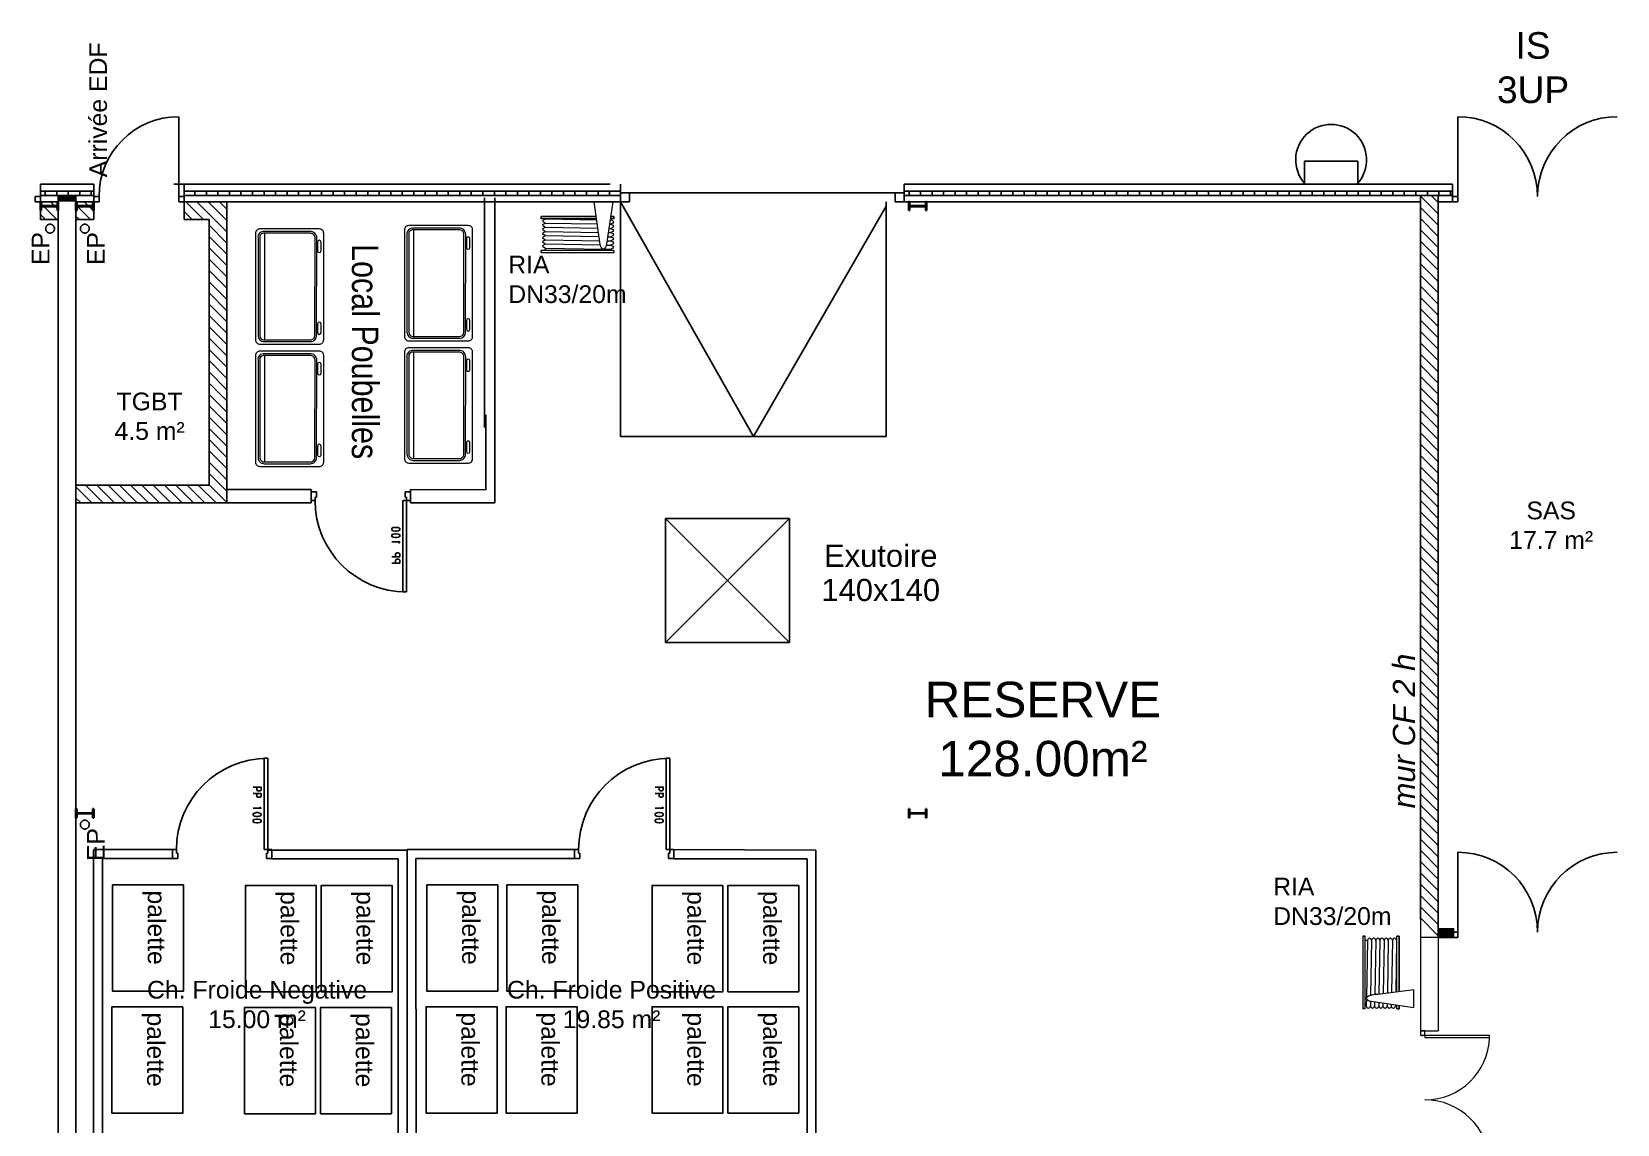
# Model space of a CAD drawing. Header units: millimetres. Extents: x 15590 to 15992, y 1055 to 1132.
# Drawn here: x 15647.8 to 15665.7, y 1104.75 to 1117.08 of the extents above; entities that cross this region are included whole.
import ezdxf

# ---------------------------------------------------------------- set-up
doc = ezdxf.new("R2010")
doc.units = ezdxf.units.MM
doc.header["$MEASUREMENT"] = 0
doc.linetypes.add('Cache', pattern=[564.444447, 282.222223, -282.222223])
doc.linetypes.add('Tirets', pattern=[0.004586, 0.002822, -0.001764])
doc.layers.get('0').update_dxf_attribs({"lineweight": 9})
for name, color, linetype in [('03_Projet', 7, 'Continuous'), ('05_Textes', 7, 'Continuous'), ('59', 7, 'Continuous'), ('AEP-PTT-EDF', 7, 'Continuous'), ('Cotation', 7, 'Continuous'), ('EP', 7, 'Continuous'), ('frais', 5, 'Continuous'), ('Gondoles.VETTI', 7, 'Continuous'), ('murs exterieurs.P', 7, 'Continuous'), ('murs interieurs.P', 7, 'Continuous'), ('objet', 7, 'Continuous'), ('palette', 8, 'Continuous'), ('Parois', 7, 'Continuous'), ('structure', 7, 'Continuous'), ('surgeles', 4, 'Continuous'), ('texte.VETTI', 7, 'Continuous')]:
    doc.layers.add(name, color=color, linetype=linetype)
for name, color, linetype, lineweight in [('DM cloison', 7, 'Continuous', 9), ('DM Divers', 7, 'Continuous', 9), ('DM porte', 7, 'Continuous', 9), ('DM RIA', 7, 'Continuous', 9)]:
    doc.layers.add(name, color=color, linetype=linetype, lineweight=lineweight)
doc.styles.add('Arial Narrow', font='ARIALN.TTF', dxfattribs={"height": 0.3})
doc.styles.add('GENERATED_STYLE_2', font='')
doc.styles.add('GENERATED_STYLE_3', font='')
doc.styles.get("Standard").update_dxf_attribs({"font": 'swiss.ttf', "height": 0.2})
doc.styles.get('GENERATED_STYLE_2').set_extended_font_data('Arial Occidental')
doc.styles.get('GENERATED_STYLE_3').set_extended_font_data('Arial Occidental', italic=True)
pattern_1 = [(135, (15639.763135, 1074.65998), (-0.06363961, -0.06363961), [])]
pattern_2 = [(90, (15639.76314, 1074.65998), (-0.13, 8e-18), []), (180, (15639.76314, 1074.65998), (-8e-18, -0.13), [])]

# ---------------------------------------------------------------- blocks, each defined once
blk = doc.blocks.new('3 UP')
at = {"layer": 'DM Divers', "insert": (98, -178), "char_height": 300, "width": 1121.01, "attachment_point": 2}
blk.add_mtext('{\\fArial|b0|i0|c0|p34;\\C1;IS \\P3UP}', dxfattribs=at)
blk = doc.blocks.new('*U47')
at = {"layer": 'DM RIA', "color": 1, "linetype": 'Continuous'}
for p, q in [((313, 0), (104, 0)), ((-495, -191), (-495, -165)), ((-495, -165), (-495, -191)), ((-495, -165), (116, -165)), ((126, -165), (-495, -165)), ((158, -403), (104, 0)), ((313, 0), (253, -403)), ((325, -165), (289, -165)), ((296, -165), (325, -165)), ((325, -165), (325, -191)), ((325, -191), (325, -165)), ((130, -191), (-495, -191)), ((-447, -287), (144, -297)), ((-447, -334), (150, -345)), ((-446, -191), (-446, -193)), ((-446, -240), (138, -250)), ((-445, -193), (131, -203)), ((262, -347), (291, -347)), ((269, -300), (291, -300)), ((276, -253), (291, -253)), ((283, -206), (292, -206)), ((325, -191), (285, -191)), ((291, -191), (291, -206)), ((291, -347), (291, -347)), ((-446, -381), (156, -392)), ((-446, -429), (162, -439)), ((-446, -476), (-446, -477)), ((-446, -476), (171, -487)), ((-446, -523), (201, -534)), ((210, -534), (291, -536)), ((240, -488), (291, -489)), ((250, -441), (291, -442)), ((255, -394), (291, -394)), ((291, -442), (291, -442)), ((291, -536), (291, -548)), ((-495, -574), (-495, -548)), ((325, -548), (-495, -548)), ((-495, -548), (-495, -574)), ((-495, -574), (325, -574)), ((325, -548), (325, -574))]:
    blk.add_line(p, q, dxfattribs=at)
at = {"layer": 'DM RIA', "color": 1, "linetype": 'Continuous', "extrusion": (0, 0, -1)}
for centre, major_axis, start_param, end_param in [((-350, -360), (-128, 2), 5.58648, 6.97989), ((-349, -312), (-128, 2), 5.58648, 6.97989), ((-348, -265), (-128, 2), 5.586496, 6.979875), ((-347, -218), (-128, 2), 5.58648, 6.97989), ((193, -276), (128, 0), 5.586483, 6.979887), ((193, -324), (128, 0), 5.586483, 6.979887), ((193, -371), (128, 0), 5.586483, 6.979887), ((194, -229), (128, 0), 5.586483, 6.979887), ((-348, -407), (-128, 2), 5.586491, 6.97988), ((-348, -454), (-128, 2), 5.586496, 6.979875), ((-347, -501), (-128, 2), 5.58648, 6.97989), ((-328, -497), (-121, -41), 5.930977, 6.635394), ((206, -365), (0, -170), 4.940257, 7.626113), ((193, -418), (128, 0), 5.586483, 6.979887), ((193, -465), (128, 0), 5.586483, 6.979887), ((193, -512), (128, 0), 5.586483, 6.979887)]:
    blk.add_ellipse(centre, major_axis=major_axis, ratio=0.287901, start_param=start_param, end_param=end_param, dxfattribs=at)
blk = doc.blocks.new('RIA 33 20')
at = {"layer": 'DM RIA', "insert": (-608, 627), "char_height": 200, "width": 2384.82, "attachment_point": 1}
blk.add_mtext('{\\fArial|b0|i0|c0|p34;\\C1;RIA\\PDN33/20m}', dxfattribs=at)
blk = doc.blocks.new('*U48')
at = {"layer": 'DM cloison'}
blk.add_hatch(color=2, dxfattribs=at).paths.add_polyline_path([(0, 96), (0, 0), (177, 0), (177, 96)])
blk.add_lwpolyline([(0, 0), (177, 0), (177, 96), (0, 96)], close=True, dxfattribs=at)
blk = doc.blocks.new('*U16')
at = {"layer": 'DM porte'}
for p, q in [((0, 0), (-50, 0)), ((0, -50), (0, 0)), ((-1560, 0), (-1510, 0)), ((-1560, -50), (-1560, 0)), ((-1510, -50), (-1560, -50)), ((-1510, 0), (-1510, -50)), ((-1510, -15), (-1505, -15)), ((-1505, -25), (-1510, -25)), ((-1510, -50), (-1510, -780)), ((-1510, -50), (-1485, -50)), ((-1505, -15), (-1505, -25)), ((-1485, -50), (-1485, -780)), ((-75, -50), (-75, -780)), ((-50, -50), (-75, -50)), ((-50, -15), (-55, -15)), ((-55, -15), (-55, -25)), ((-55, -25), (-50, -25)), ((-50, 0), (-50, -50)), ((-50, -50), (-50, -780)), ((-50, -50), (0, -50)), ((-1485, -780), (-1510, -780)), ((-75, -780), (-50, -780))]:
    blk.add_line(p, q, dxfattribs=at)
for centre, start, end in [((-1510, -50), 271.9626, 0), ((-50, -50), 180, 268.0374)]:
    blk.add_arc(centre, 730, start, end, dxfattribs=at)
blk = doc.blocks.new('PP100')
at = {"layer": '59', "color": 105, "linetype": 'Continuous'}
for p, q in [((107.5, 113), (103.5, 113)), ((103.5, 113), (103.5, 10)), ((107.5, 10), (107.5, 113)), ((0, 10), (4.5, 10)), ((0, 0), (0, 10)), ((6, 0), (0, 0)), ((4.5, 10), (4.5, 6)), ((4.5, 6), (6, 6)), ((6, 6), (6, 0)), ((103.5, 10), (107.5, 10)), ((106, 6), (107.5, 6)), ((106, 0), (106, 6)), ((112, 0), (106, 0)), ((107.5, 6), (107.5, 10)), ((107.5, 10), (112, 10)), ((112, 10), (112, 0))]:
    blk.add_line(p, q, dxfattribs=at)
for points in [[(91, 80.5, 0), (100, 80.5, 0), (100, 77.7, 0), (99.6, 76.8, 0), (99.2, 76.5, 0), (98.3, 76.2, 0), (97, 76.2, 0), (96.2, 76.5, 0), (95.7, 76.8, 0), (95.3, 77.7, 0), (95.3, 80.5, 0)], [(91, 73.3, 0), (100, 73.3, 0), (100, 70.5, 0), (99.6, 69.6, 0), (99.2, 69.3, 0), (98.3, 69, 0), (97, 69, 0), (96.2, 69.3, 0), (95.7, 69.6, 0), (95.3, 70.5, 0), (95.3, 73.3, 0)], [(98.7, 58.2, 0), (99.2, 57.6, 0), (100, 56.7, 0), (91, 56.7, 0)], [(100, 49.8, 0), (99.6, 50.7, 0), (98.3, 51.3, 0), (96.2, 51.7, 0), (94.9, 51.7, 0), (92.7, 51.3, 0), (91.4, 50.7, 0), (91, 49.8, 0), (91, 49.2, 0), (91.4, 48.3, 0), (92.7, 47.7, 0), (94.9, 47.4, 0), (96.2, 47.4, 0), (98.3, 47.7, 0), (99.6, 48.3, 0), (100, 49.2, 0), (100, 49.8, 0)], [(100, 42.6, 0), (99.6, 43.5, 0), (98.3, 44.1, 0), (96.2, 44.5, 0), (94.9, 44.5, 0), (92.7, 44.1, 0), (91.4, 43.5, 0), (91, 42.6, 0), (91, 42, 0), (91.4, 41.1, 0), (92.7, 40.5, 0), (94.9, 40.2, 0), (96.2, 40.2, 0), (98.3, 40.5, 0), (99.6, 41.1, 0), (100, 42, 0), (100, 42.6, 0)]]:
    blk.add_polyline3d(points, dxfattribs=at)
blk.add_arc((107.5, 10), 103, 90, 180, dxfattribs=at)
blk = doc.blocks.new('A$C0ED850CC')
at = {"layer": 'palette'}
blk.add_lwpolyline([(0, 0.8), (0, 0), (1.2, 0), (1.2, 0.8)], close=True, dxfattribs=at)
at = {"layer": 'palette', "insert": (0.063, 0.598), "char_height": 0.2, "width": 0.96772, "attachment_point": 1}
blk.add_mtext('palette', dxfattribs=at)
blk = doc.blocks.new('PALETTE')
at = {"layer": 'frais'}
blk.add_blockref('A$C0ED850CC', (-1.2, 0), dxfattribs=at)
blk = doc.blocks.new('Poubelle 1.30x0.77')
at = {"color": 7, "linetype": 'Continuous', "lineweight": 9}
blk.add_line((1.249, 0.668), (0.05, 0.668), dxfattribs=at)
for points in [[(1.25, 0.77), (0.05, 0.77, 0.418752), (0, 0.72), (0, 0.05, 0.431472), (0.05, 0), (1.25, 0, 0.434675), (1.3, 0.05), (1.3, 0.72, 0.441699)], [(0.1, 0.08), (1.199, 0.078, 0.445076), (1.271, 0.155), (1.271, 0.67, 0.499428), (1.198, 0.741), (0.099, 0.741, 0.41626), (0.03, 0.671), (0.03, 0.15, 0.416121)], [(0.104, 0.1), (1.199, 0.098, 0.445076), (1.251, 0.154), (1.251, 0.671, 0.517979), (1.2, 0.721), (0.103, 0.721, 0.45099), (0.05, 0.669), (0.05, 0.154, 0.457206)], [(0.13, 0.03), (0.23, 0.03, 0.999999), (0.23, 0.07), (0.13, 0.07, 0.999998)], [(1.053, 0.03), (1.153, 0.03, 0.999999), (1.153, 0.07), (1.053, 0.07, 0.999998)]]:
    blk.add_lwpolyline(points, format="xyb", close=True, dxfattribs=at)
blk = doc.blocks.new('*U46')
at = {"layer": 'DM RIA', "color": 1, "linetype": 'Continuous'}
for p, q in [((704, 574), (-116, 574)), ((-116, 548), (-116, 574)), ((-116, 548), (704, 548)), ((-82, 536), (-82, 548)), ((704, 574), (704, 548)), ((704, 548), (704, 574)), ((-104, 0), (-45, 403)), ((-1, 534), (-82, 536)), ((-31, 488), (-82, 489)), ((-41, 441), (-82, 442)), ((-82, 442), (-82, 442)), ((-46, 394), (-82, 394)), ((655, 523), (8, 534)), ((655, 476), (38, 487)), ((655, 429), (47, 439)), ((51, 403), (104, 0)), ((655, 381), (53, 392)), ((655, 476), (655, 477)), ((-116, 165), (-116, 191)), ((-116, 191), (-116, 165)), ((-116, 191), (-76, 191)), ((-74, 206), (-83, 206)), ((-82, 347), (-82, 347)), ((-53, 347), (-82, 347)), ((-60, 300), (-82, 300)), ((-67, 253), (-82, 253)), ((-82, 191), (-82, 206)), ((656, 334), (59, 345)), ((655, 287), (65, 297)), ((655, 240), (71, 250)), ((654, 193), (78, 203)), ((79, 191), (704, 191)), ((655, 191), (655, 193)), ((704, 191), (704, 165)), ((704, 165), (704, 191)), ((-87, 165), (-116, 165)), ((-116, 165), (-80, 165)), ((-104, 0), (104, 0)), ((83, 165), (704, 165)), ((704, 165), (93, 165))]:
    blk.add_line(p, q, dxfattribs=at)
at = {"layer": 'DM RIA', "color": 1, "linetype": 'Continuous', "extrusion": (0, 0, -1)}
for centre, major_axis, start_param, end_param in [((537, 497), (121, 41), 5.930977, 6.635394), ((16, 512), (-128, 0), 5.586483, 6.979887), ((16, 465), (-128, 0), 5.586483, 6.979887), ((16, 418), (-128, 0), 5.586483, 6.979887), ((16, 371), (-128, 0), 5.586483, 6.979887), ((3, 365), (0, 170), 4.940257, 7.626113), ((556, 501), (128, -2), 5.58648, 6.97989), ((557, 454), (128, -2), 5.586496, 6.979875), ((557, 407), (128, -2), 5.586491, 6.97988), ((559, 360), (128, -2), 5.58648, 6.97989), ((15, 229), (-128, 0), 5.586483, 6.979887), ((16, 324), (-128, 0), 5.586483, 6.979887), ((16, 276), (-128, 0), 5.586483, 6.979887), ((556, 218), (128, -2), 5.58648, 6.97989), ((558, 312), (128, -2), 5.58648, 6.97989), ((557, 265), (128, -2), 5.586496, 6.979875)]:
    blk.add_ellipse(centre, major_axis=major_axis, ratio=0.287901, start_param=start_param, end_param=end_param, dxfattribs=at)

msp = doc.modelspace()

# ---------------------------------------------------------------- hatches: boundary and pattern name
at = {"layer": 'murs exterieurs.P', "linetype": 'Continuous', "ltscale": 1000}
h = msp.add_hatch(dxfattribs=at)
h.set_pattern_fill('ISOLANT_POLYSTYRENE_0005', color=256, scale=0.1, angle=90, style=0, pattern_type=2)
h.set_pattern_definition(pattern_2)
h.paths.add_polyline_path([(15648.201, 1115.279), (15647.901, 1115.279), (15647.901, 1115.229), (15648.201, 1115.229)], flags=0)
h = msp.add_hatch(dxfattribs=at)
h.set_pattern_fill('ISOLANT_POLYSTYRENE_0005', color=256, scale=0.1, angle=90, style=0, pattern_type=2)
h.set_pattern_definition(pattern_2)
h.paths.add_polyline_path([(15648.501, 1115.279), (15648.201, 1115.279), (15648.201, 1115.229), (15648.501, 1115.229)], flags=0)
h = msp.add_hatch(dxfattribs=at)
h.set_pattern_fill('ISOLANT_POLYSTYRENE_0005', color=256, scale=0.1, angle=90, style=0, pattern_type=2)
h.set_pattern_definition(pattern_2)
h.paths.add_polyline_path([(15654.447, 1115.279), (15649.521, 1115.279), (15649.521, 1115.229), (15654.447, 1115.229)], flags=0)
h = msp.add_hatch(dxfattribs=at)
h.set_pattern_fill('ISOLANT_POLYSTYRENE_0005', color=256, scale=0.1, angle=90, style=0, pattern_type=2)
h.set_pattern_definition(pattern_2)
h.paths.add_polyline_path([(15663.837, 1115.279), (15657.647, 1115.279), (15657.647, 1115.229), (15663.837, 1115.229)], flags=0)
for points in [[(15648.101, 1115.159), (15648.201, 1115.159), (15648.201, 1115.229), (15648.101, 1115.229)], [(15648.301, 1115.229), (15648.201, 1115.229), (15648.201, 1115.159), (15648.301, 1115.159)]]:
    msp.add_hatch(color=256, dxfattribs=at).paths.add_polyline_path(points, flags=0)
h = msp.add_hatch(dxfattribs=at)
h.set_pattern_fill('BRIQUES_DE_PAREMENT_0005', color=256, scale=0.1, angle=90, style=0, pattern_type=2)
h.set_pattern_definition(pattern_1)
h.paths.add_polyline_path([(15663.476, 1115.159), (15663.676, 1115.159), (15663.676, 1115.229), (15663.476, 1115.229)], flags=0)
at = {"layer": 'murs interieurs.P', "linetype": 'Continuous', "ltscale": 1000}
h = msp.add_hatch(dxfattribs=at)
h.set_pattern_fill('BRIQUES_DE_PAREMENT_0005', color=256, scale=0.1, angle=90, style=0, pattern_type=2)
h.set_pattern_definition(pattern_1)
h.paths.add_polyline_path([(15647.901, 1115.159), (15647.901, 1114.959), (15648.101, 1114.959), (15648.101, 1115.159)], flags=0)
h = msp.add_hatch(dxfattribs=at)
h.set_pattern_fill('BRIQUES_DE_PAREMENT_0005', color=256, scale=0.1, angle=90, style=0, pattern_type=2)
h.set_pattern_definition(pattern_1)
h.paths.add_polyline_path([(15648.301, 1115.159), (15648.301, 1114.959), (15648.501, 1114.959), (15648.501, 1115.159)], flags=0)
h = msp.add_hatch(dxfattribs=at)
h.set_pattern_fill('BRIQUES_DE_PAREMENT_0005', color=256, scale=0.1, angle=90, style=0, pattern_type=2)
h.set_pattern_definition(pattern_1)
h.paths.add_polyline_path([(15649.521, 1115.159), (15649.521, 1114.959), (15649.805, 1114.959), (15650.005, 1115.159)], flags=0)
h = msp.add_hatch(dxfattribs=at)
h.set_pattern_fill('BRIQUES_DE_PAREMENT_0005', color=256, scale=0.1, angle=90, style=0, pattern_type=2)
h.set_pattern_definition(pattern_1)
h.paths.add_polyline_path([(15650.005, 1111.762), (15650.005, 1115.159), (15649.805, 1114.959), (15649.805, 1111.962)], flags=0)
h = msp.add_hatch(dxfattribs=at)
h.set_pattern_fill('BRIQUES_DE_PAREMENT_0005', color=256, scale=0.1, angle=90, style=0, pattern_type=2)
h.set_pattern_definition(pattern_1)
h.paths.add_polyline_path([(15663.676, 1106.859), (15663.676, 1115.159), (15663.476, 1115.159), (15663.476, 1107.059)], flags=0)
h = msp.add_hatch(dxfattribs=at)
h.set_pattern_fill('BRIQUES_DE_PAREMENT_0005', color=256, scale=0.1, angle=90, style=0, pattern_type=2)
h.set_pattern_definition(pattern_1)
h.paths.add_polyline_path([(15649.805, 1111.962), (15648.301, 1111.962), (15648.301, 1111.762), (15650.005, 1111.762)], flags=0)

# ---------------------------------------------------------------- linework, layer by layer
for p, q in [((15663.476, 1107.059), (15663.476, 1105.805)), ((15663.676, 1106.859), (15663.476, 1106.859)), ((15663.676, 1106.859), (15663.676, 1105.805)), ((15663.476, 1105.805), (15663.676, 1105.805))]:
    msp.add_line(p, q)
at = {"layer": 'Cotation', "linetype": 'Continuous', "ltscale": 1000}
for p, q in [((15650.97, 1115.359), (15650.783, 1115.359)), ((15649.805, 1112.897), (15649.805, 1112.71)), ((15650.005, 1112.897), (15650.005, 1112.71)), ((15663.476, 1112.897), (15663.476, 1112.71)), ((15663.676, 1112.897), (15663.676, 1112.71))]:
    msp.add_line(p, q, dxfattribs=at)
at = {"layer": 'EP', "linetype": 'Tirets', "ltscale": 1000}
for centre in [(15648.009, 1114.856), (15648.401, 1114.856), (15648.401, 1108.131)]:
    msp.add_circle(centre, 0.05, dxfattribs=at)
at = {"layer": 'Gondoles.VETTI', "linetype": 'Continuous', "ltscale": 1000}
for p, q in [((15648.301, 1105.86), (15648.301, 1071.28)), ((15648.301, 1071.28), (15648.301, 1105.86))]:
    msp.add_line(p, q, dxfattribs=at)
at = {"layer": 'murs exterieurs.P', "linetype": 'Continuous', "ltscale": 1000}
for p, q in [((15649.461, 1115.219), (15649.461, 1116.119)), ((15663.897, 1115.219), (15663.897, 1116.119)), ((15647.901, 1115.359), (15647.901, 1115.279)), ((15648.201, 1115.279), (15647.901, 1115.279)), ((15647.901, 1115.279), (15647.901, 1115.229)), ((15648.501, 1115.279), (15648.201, 1115.279)), ((15648.501, 1115.279), (15648.501, 1115.359)), ((15648.501, 1115.229), (15648.501, 1115.279)), ((15649.521, 1115.359), (15649.521, 1115.279)), ((15654.447, 1115.279), (15649.521, 1115.279)), ((15649.521, 1115.279), (15649.521, 1115.229)), ((15654.447, 1115.279), (15654.447, 1115.359)), ((15654.447, 1115.229), (15654.447, 1115.279)), ((15654.447, 1115.259), (15654.547, 1115.259)), ((15654.447, 1115.159), (15654.447, 1115.259)), ((15654.547, 1115.259), (15654.547, 1115.159)), ((15654.547, 1115.259), (15657.547, 1115.259)), ((15657.647, 1115.259), (15657.547, 1115.259)), ((15657.547, 1115.259), (15657.547, 1115.159)), ((15657.647, 1115.359), (15657.647, 1115.279)), ((15663.837, 1115.279), (15657.647, 1115.279)), ((15657.647, 1115.279), (15657.647, 1115.229)), ((15657.647, 1115.159), (15657.647, 1115.259)), ((15663.837, 1115.279), (15663.837, 1115.359)), ((15663.837, 1115.229), (15663.837, 1115.279)), ((15647.901, 1115.219), (15647.841, 1115.219)), ((15647.841, 1115.219), (15647.841, 1115.159)), ((15647.841, 1115.159), (15647.901, 1115.159)), ((15647.901, 1115.159), (15647.901, 1115.219)), ((15648.101, 1115.229), (15648.101, 1115.159)), ((15648.301, 1115.159), (15648.301, 1115.229)), ((15648.501, 1115.219), (15648.561, 1115.219)), ((15648.501, 1115.159), (15648.501, 1115.219)), ((15648.561, 1115.159), (15648.501, 1115.159)), ((15648.561, 1115.219), (15648.561, 1115.159)), ((15649.521, 1115.219), (15649.461, 1115.219)), ((15649.461, 1115.219), (15649.461, 1115.159)), ((15649.461, 1115.159), (15649.521, 1115.159)), ((15649.521, 1115.159), (15649.521, 1115.219)), ((15654.547, 1115.159), (15654.447, 1115.159)), ((15657.547, 1115.159), (15657.647, 1115.159)), ((15663.476, 1115.229), (15663.476, 1115.159)), ((15663.676, 1115.159), (15663.676, 1115.229)), ((15663.837, 1115.219), (15663.897, 1115.219)), ((15663.837, 1115.159), (15663.837, 1115.219)), ((15663.897, 1115.159), (15663.837, 1115.159)), ((15663.897, 1115.219), (15663.897, 1115.159)), ((15663.897, 1106.919), (15663.897, 1107.819)), ((15663.837, 1106.919), (15663.897, 1106.919)), ((15663.897, 1106.859), (15663.837, 1106.859)), ((15663.897, 1106.919), (15663.897, 1106.859))]:
    msp.add_line(p, q, dxfattribs=at)
at = {"layer": 'murs exterieurs.P', "color": 31, "linetype": 'Continuous', "lineweight": 25, "ltscale": 1000}
for p, q in [((15647.901, 1115.229), (15647.901, 1115.159)), ((15647.901, 1115.229), (15648.201, 1115.229)), ((15648.201, 1115.229), (15648.501, 1115.229)), ((15648.501, 1115.159), (15648.501, 1115.229)), ((15649.521, 1115.229), (15649.521, 1115.159)), ((15649.521, 1115.229), (15654.447, 1115.229)), ((15654.447, 1115.159), (15654.447, 1115.229)), ((15657.647, 1115.229), (15657.647, 1115.159)), ((15657.647, 1115.229), (15663.837, 1115.229)), ((15663.837, 1115.159), (15663.837, 1115.229))]:
    msp.add_line(p, q, dxfattribs=at)
at = {"layer": 'murs exterieurs.P', "linetype": 'Cache', "ltscale": 1000}
for p, q in [((15654.447, 1115.159), (15655.948, 1112.509)), ((15654.448, 1112.509), (15654.448, 1115.159)), ((15655.948, 1112.509), (15657.447, 1115.109)), ((15657.447, 1112.509), (15657.447, 1115.159)), ((15654.448, 1112.509), (15657.447, 1112.509))]:
    msp.add_line(p, q, dxfattribs=at)
at = {"layer": 'murs exterieurs.P', "linetype": 'Continuous', "ltscale": 1000, "flags": 128}
for points in [[(15648.201, 1115.359), (15647.901, 1115.359)], [(15648.501, 1115.359), (15648.201, 1115.359)], [(15654.332, 1115.359), (15649.406, 1115.359)], [(15663.837, 1115.359), (15657.647, 1115.359)], [(15648.101, 1115.159), (15648.101, 1070.51)], [(15648.301, 1070.51), (15648.301, 1115.159)]]:
    msp.add_lwpolyline(points, dxfattribs=at)
at = {"layer": 'murs exterieurs.P', "color": 31, "linetype": 'Continuous', "lineweight": 25, "ltscale": 1000, "flags": 128}
for points in [[(15647.901, 1115.159), (15648.101, 1115.159)], [(15648.301, 1115.159), (15648.501, 1115.159)], [(15649.521, 1115.159), (15654.447, 1115.159)], [(15657.647, 1115.159), (15663.476, 1115.159)], [(15663.676, 1115.159), (15663.837, 1115.159)]]:
    msp.add_lwpolyline(points, dxfattribs=at)
at = {"layer": 'murs exterieurs.P', "linetype": 'Continuous', "ltscale": 1000}
for centre, start, end in [((15649.461, 1115.219), 90, 180), ((15663.897, 1115.219), 0, 90), ((15665.697, 1115.219), 90, 180), ((15663.897, 1106.919), 0, 90), ((15665.697, 1106.919), 90, 180)]:
    msp.add_arc(centre, 0.9, start, end, dxfattribs=at)
at = {"layer": 'murs interieurs.P', "linetype": 'Continuous', "ltscale": 1000}
for p, q in [((15662.767, 1115.616), (15662.167, 1115.616)), ((15662.167, 1115.616), (15662.167, 1115.366)), ((15662.767, 1115.366), (15662.767, 1115.616)), ((15647.901, 1114.959), (15647.901, 1115.159)), ((15647.901, 1114.959), (15647.901, 1115.159)), ((15648.501, 1114.959), (15648.501, 1115.159)), ((15648.501, 1114.959), (15648.501, 1115.159)), ((15649.521, 1114.959), (15649.521, 1115.159)), ((15649.521, 1114.959), (15649.521, 1115.159)), ((15654.955, 1111.587), (15654.955, 1110.187)), ((15656.355, 1111.587), (15654.955, 1111.587)), ((15656.355, 1110.187), (15656.355, 1111.587)), ((15654.955, 1110.187), (15656.355, 1110.187))]:
    msp.add_line(p, q, dxfattribs=at)
at = {"layer": 'murs interieurs.P', "linetype": 'Cache', "ltscale": 1000}
for p, q in [((15656.355, 1110.187), (15654.955, 1111.587)), ((15656.355, 1111.587), (15654.955, 1110.187))]:
    msp.add_line(p, q, dxfattribs=at)
at = {"layer": 'murs interieurs.P', "linetype": 'Continuous', "ltscale": 1000, "flags": 128}
for points in [[(15648.101, 1115.159), (15647.901, 1115.159)], [(15648.101, 1114.959), (15648.101, 1115.159)], [(15648.501, 1115.159), (15648.301, 1115.159)], [(15648.301, 1115.159), (15648.301, 1114.959)], [(15650.005, 1115.159), (15649.521, 1115.159)], [(15650.005, 1111.762), (15650.005, 1115.159)], [(15663.476, 1115.159), (15663.476, 1107.059)], [(15663.676, 1106.859), (15663.676, 1115.159)], [(15647.901, 1114.959), (15648.101, 1114.959)], [(15648.301, 1114.959), (15648.501, 1114.959)], [(15649.521, 1114.959), (15649.805, 1114.959)], [(15649.805, 1114.959), (15649.805, 1111.962)], [(15648.101, 1111.762), (15648.101, 1111.962)], [(15649.805, 1111.962), (15648.301, 1111.962)], [(15648.301, 1111.962), (15648.301, 1111.762)], [(15648.101, 1102.16), (15648.101, 1111.762)], [(15648.301, 1111.762), (15650.005, 1111.762)], [(15648.301, 1107.059), (15648.301, 1106.859)]]:
    msp.add_lwpolyline(points, dxfattribs=at)
at = {"layer": 'murs interieurs.P', "linetype": 'Continuous', "ltscale": 1000}
msp.add_arc((15662.467, 1115.632), 0.4, 318.2776, 221.7224, dxfattribs=at)
at = {"layer": 'Parois'}
for p, q in [((15650.955, 1111.912), (15650.005, 1111.912)), ((15650.955, 1111.762), (15650.955, 1111.912)), ((15652.075, 1111.912), (15652.928, 1111.909)), ((15652.075, 1111.762), (15652.075, 1111.912)), ((15650.955, 1111.762), (15650.005, 1111.762)), ((15652.075, 1111.762), (15653.028, 1111.762))]:
    msp.add_line(p, q, dxfattribs=at)
at = {"layer": 'structure', "linetype": 'Continuous', "ltscale": 1000}
msp.add_line((15663.515, 1115.359), (15663.328, 1115.359), dxfattribs=at)
at = {"layer": 'structure', "color": 160, "linetype": 'Continuous', "lineweight": 35, "ltscale": 1000}
for p, q in [((15647.91, 1115.159), (15647.901, 1115.159)), ((15647.901, 1115.159), (15647.901, 1115.059)), ((15647.901, 1115.059), (15647.91, 1115.059)), ((15647.91, 1115.118), (15647.91, 1115.159)), ((15647.91, 1115.059), (15647.91, 1115.101)), ((15648.087, 1115.112), (15647.915, 1115.112)), ((15647.915, 1115.106), (15648.087, 1115.106)), ((15648.101, 1115.159), (15648.093, 1115.159)), ((15648.093, 1115.159), (15648.093, 1115.118)), ((15648.093, 1115.101), (15648.093, 1115.059)), ((15648.093, 1115.059), (15648.101, 1115.059)), ((15648.101, 1115.059), (15648.101, 1115.159)), ((15648.301, 1115.159), (15648.31, 1115.159)), ((15648.301, 1115.059), (15648.301, 1115.159)), ((15648.31, 1115.059), (15648.301, 1115.059)), ((15648.31, 1115.159), (15648.31, 1115.118)), ((15648.31, 1115.101), (15648.31, 1115.059)), ((15648.315, 1115.112), (15648.487, 1115.112)), ((15648.487, 1115.106), (15648.315, 1115.106)), ((15648.493, 1115.118), (15648.493, 1115.159)), ((15648.493, 1115.159), (15648.501, 1115.159)), ((15648.493, 1115.059), (15648.493, 1115.101)), ((15648.501, 1115.059), (15648.493, 1115.059)), ((15648.501, 1115.159), (15648.501, 1115.059)), ((15657.71, 1115.159), (15657.701, 1115.159)), ((15657.701, 1115.159), (15657.701, 1115.059)), ((15657.701, 1115.059), (15657.71, 1115.059)), ((15657.71, 1115.118), (15657.71, 1115.159)), ((15657.71, 1115.059), (15657.71, 1115.101)), ((15657.887, 1115.112), (15657.715, 1115.112)), ((15657.715, 1115.106), (15657.887, 1115.106)), ((15657.901, 1115.159), (15657.893, 1115.159)), ((15657.893, 1115.159), (15657.893, 1115.118)), ((15657.893, 1115.101), (15657.893, 1115.059)), ((15657.893, 1115.059), (15657.901, 1115.059)), ((15657.901, 1115.059), (15657.901, 1115.159)), ((15648.301, 1108.309), (15648.31, 1108.309)), ((15648.301, 1108.209), (15648.301, 1108.309)), ((15648.31, 1108.309), (15648.31, 1108.268)), ((15648.315, 1108.262), (15648.487, 1108.262)), ((15648.487, 1108.256), (15648.315, 1108.256)), ((15648.493, 1108.268), (15648.493, 1108.309)), ((15648.493, 1108.309), (15648.501, 1108.309)), ((15648.501, 1108.309), (15648.501, 1108.209)), ((15657.71, 1108.309), (15657.701, 1108.309)), ((15657.701, 1108.309), (15657.701, 1108.209)), ((15657.71, 1108.268), (15657.71, 1108.309)), ((15657.887, 1108.262), (15657.715, 1108.262)), ((15657.715, 1108.256), (15657.887, 1108.256)), ((15657.901, 1108.309), (15657.893, 1108.309)), ((15657.893, 1108.309), (15657.893, 1108.268)), ((15657.901, 1108.209), (15657.901, 1108.309)), ((15648.31, 1108.209), (15648.301, 1108.209)), ((15648.31, 1108.251), (15648.31, 1108.209)), ((15648.493, 1108.209), (15648.493, 1108.251)), ((15648.501, 1108.209), (15648.493, 1108.209)), ((15657.701, 1108.209), (15657.71, 1108.209)), ((15657.71, 1108.209), (15657.71, 1108.251)), ((15657.893, 1108.251), (15657.893, 1108.209)), ((15657.893, 1108.209), (15657.901, 1108.209))]:
    msp.add_line(p, q, dxfattribs=at)
for centre, start, end in [((15647.915, 1115.118), 180, 270), ((15647.915, 1115.101), 90, 180), ((15648.087, 1115.118), 270, 0), ((15648.087, 1115.101), 0, 90), ((15648.315, 1115.118), 180, 270), ((15648.315, 1115.101), 90, 180), ((15648.487, 1115.118), 270, 0), ((15648.487, 1115.101), 0, 90), ((15657.715, 1115.118), 180, 270), ((15657.715, 1115.101), 90, 180), ((15657.887, 1115.118), 270, 0), ((15657.887, 1115.101), 0, 90), ((15648.315, 1108.268), 180, 270), ((15648.315, 1108.251), 90, 180), ((15648.487, 1108.268), 270, 0), ((15648.487, 1108.251), 0, 90), ((15657.715, 1108.268), 180, 270), ((15657.715, 1108.251), 90, 180), ((15657.887, 1108.268), 270, 0), ((15657.887, 1108.251), 0, 90)]:
    msp.add_arc(centre, 0.0056, start, end, dxfattribs=at)
at = {"layer": 'surgeles', "color": 0}
for p, q in [((15652.913, 1112.611), (15652.913, 1115.205)), ((15653.028, 1112.756), (15653.029, 1115.205)), ((15652.928, 1111.909), (15652.928, 1112.756)), ((15653.028, 1111.762), (15653.028, 1112.756))]:
    msp.add_line(p, q, dxfattribs=at)
at = {"layer": 'surgeles'}
for p, q in [((15648.5, 1107.849), (15649.39, 1107.849)), ((15648.5, 1107.842), (15648.501, 1103.144)), ((15648.6, 1107.749), (15649.39, 1107.749)), ((15648.6, 1107.749), (15648.601, 1103.244)), ((15650.465, 1107.843), (15652.038, 1107.843)), ((15650.51, 1107.743), (15651.938, 1107.743)), ((15651.938, 1107.743), (15651.939, 1103.245)), ((15652.038, 1107.843), (15652.039, 1103.302))]:
    msp.add_line(p, q, dxfattribs=at)
at = {"layer": 'surgeles', "color": 5}
for p, q in [((15652.038, 1107.85), (15653.929, 1107.85)), ((15652.038, 1107.85), (15652.039, 1103.144)), ((15652.138, 1107.75), (15653.929, 1107.75)), ((15652.138, 1107.75), (15652.139, 1103.244)), ((15655.049, 1107.85), (15656.652, 1107.844)), ((15655.049, 1107.744), (15656.552, 1107.744)), ((15656.552, 1107.744), (15656.553, 1103.244)), ((15656.652, 1107.844), (15656.653, 1103.144))]:
    msp.add_line(p, q, dxfattribs=at)

# ---------------------------------------------------------------- block references
at = {"layer": '03_Projet', "rotation": 89.99999999999997}
for p in [(15652.778, 1113.59), (15651.097, 1113.552), (15651.097, 1112.173), (15652.778, 1112.211)]:
    msp.add_blockref('Poubelle 1.30x0.77', p, dxfattribs=at)
at = {"layer": 'DM cloison', "xscale": 0.001, "yscale": 0.001, "zscale": 0.001}
for name, p in [('3 UP', (15664.648, 1117.251)), ('*U47', (15654.047, 1115.159)), ('RIA 33 20', (15653.788, 1113.923)), ('RIA 33 20', (15662.421, 1106.905)), ('*U48', (15663.676, 1106.859))]:
    msp.add_blockref(name, p, dxfattribs=at)
at = {"layer": 'DM cloison', "xscale": 0.001, "yscale": 0.001, "zscale": 0.001, "rotation": 90}
for name, p in [('*U46', (15663.399, 1106.168)), ('*U16', (15663.476, 1105.805))]:
    msp.add_blockref(name, p, dxfattribs=at)
at = {"layer": 'objet', "rotation": 269.9999999999999}
for p in [(15648.714, 1106.251), (15650.213, 1106.244), (15651.069, 1106.244), (15652.261, 1106.251), (15653.164, 1106.251), (15654.803, 1106.245), (15655.659, 1106.245), (15648.706, 1104.874), (15650.205, 1104.868), (15651.061, 1104.868), (15652.253, 1104.875), (15653.156, 1104.875), (15654.803, 1104.875), (15655.659, 1104.875)]:
    msp.add_blockref('PALETTE', p, dxfattribs=at)
at = {"layer": 'surgeles', "color": 5, "xscale": -0.00999999999839929, "yscale": 0.00999999999839929, "zscale": 0.00999999999839929, "rotation": 180}
msp.add_blockref('PP100', (15650.955, 1111.887), dxfattribs=at)
at = {"layer": 'surgeles', "xscale": 0.00999999999839929, "yscale": 0.00999999999839929, "zscale": 0.00999999999839929}
msp.add_blockref('PP100', (15649.39, 1107.749), dxfattribs=at)
at = {"layer": 'surgeles', "color": 5, "xscale": 0.00999999999839929, "yscale": 0.00999999999839929, "zscale": 0.00999999999839929}
msp.add_blockref('PP100', (15653.929, 1107.75), dxfattribs=at)

# ---------------------------------------------------------------- texts
at = {"layer": '05_Textes', "insert": (15651.715, 1113.468), "char_height": 0.3, "width": 2.66616, "attachment_point": 2, "rotation": 270, "style": 'Arial Narrow'}
msp.add_mtext('Local Poubelles', dxfattribs=at)
at = {"layer": 'AEP-PTT-EDF', "linetype": 'Continuous', "insert": (15648.552, 1116.196), "char_height": 0.2, "attachment_point": 5, "rotation": 90, "style": 'GENERATED_STYLE_2'}
msp.add_mtext('{Arrivée EDF}', dxfattribs=at)
at = {"layer": 'DM Divers', "width": 3.36104, "attachment_point": 2}
for s, insert, char_height in [('{\\C1;TGBT\\P4.5 m²}', (15649.132, 1113.006), 0.2), ('{\\C1;SAS\\P17.7 m²}', (15664.951, 1111.776), 0.2), ('{\\C1;RESERVE\\P128.00m²}', (15659.214, 1109.743), 0.4), ('{\\C1;Ch. Froide Negative\\P15.00 m²}', (15650.345, 1106.368), 0.2), ('{\\C1;Ch. Froide Positive\\P19.85 m²}', (15654.346, 1106.368), 0.2)]:
    msp.add_mtext(s, dxfattribs=dict(at, insert=insert, char_height=char_height))
at = {"layer": 'EP', "linetype": 'Continuous', "char_height": 0.2, "attachment_point": 5, "rotation": 90, "style": 'GENERATED_STYLE_2'}
for insert in [(15647.902, 1114.631), (15648.525, 1114.631), (15648.525, 1107.906)]:
    msp.add_mtext('{EP}', dxfattribs=dict(at, insert=insert))
at = {"layer": 'murs interieurs.P', "linetype": 'Continuous', "insert": (15657.384, 1110.97), "char_height": 0.25, "attachment_point": 5, "line_spacing_factor": 0.925552, "style": 'GENERATED_STYLE_2'}
msp.add_mtext('{Exutoire\\P140x140}', dxfattribs=at)
at = {"layer": 'texte.VETTI', "linetype": 'Continuous', "insert": (15663.291, 1109.187), "char_height": 0.25, "attachment_point": 5, "rotation": 90, "style": 'GENERATED_STYLE_3'}
msp.add_mtext('{mur CF 2 h}', dxfattribs=at)

doc.saveas('drawing.dxf')
